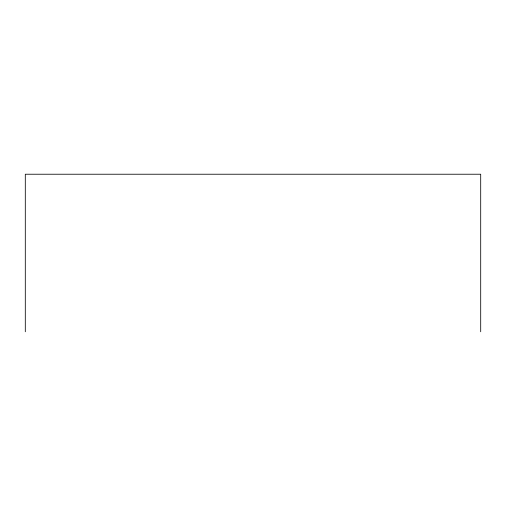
<?xml version="1.0" encoding="UTF-8"?>
<svg xmlns="http://www.w3.org/2000/svg" width="506" height="506" viewBox="0 0 506 506"><rect width="100%" height="100%" fill="white"/><g stroke="black" fill="none" stroke-linecap="round" stroke-linejoin="round"><path stroke-width="0.76" d="M480.7 331.772L480.7 174.228L25.3 174.228L25.3 331.772"/></g></svg>
